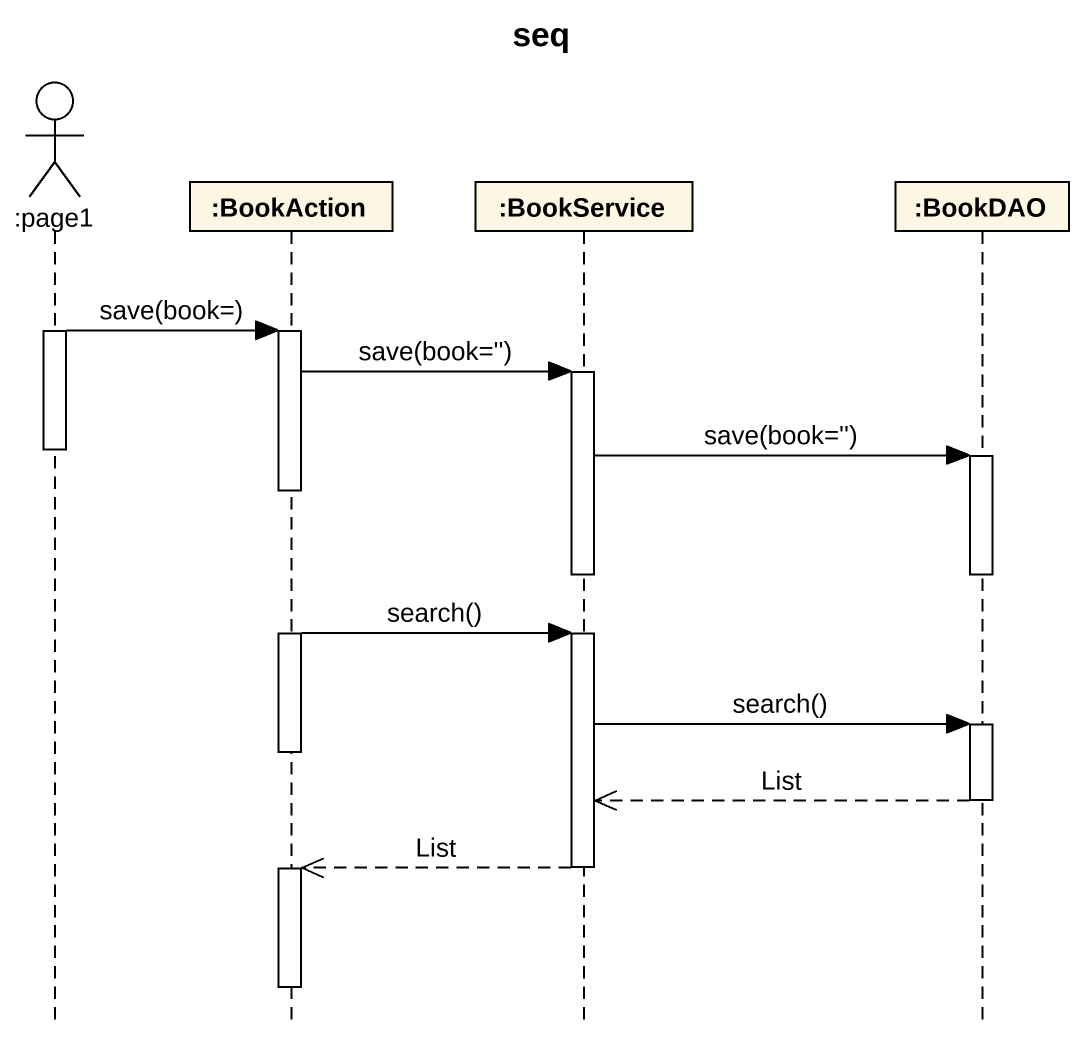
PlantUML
@startuml
title seq
hide footbox
actor ":page1" as page1
participant ":BookAction" as BookAction
participant ":BookService" as BookService
participant ":BookDAO" as BookDAO

activate page1
page1 -> BookAction : save(book=)
activate BookAction
BookAction -> BookService : save(book='')
activate BookService
deactivate page1
BookService -> BookDAO : save(book='')
activate BookDAO
deactivate BookService
deactivate BookDAO
BookAction -> BookService : search()
activate BookService
BookService -> BookDAO : search()
activate BookDAO
deactivate BookAction
BookDAO -->> BookService : List
deactivate BookDAO
BookService -->> BookAction : List
deactivate BookService
activate BookAction
deactivate BookAction
@enduml
